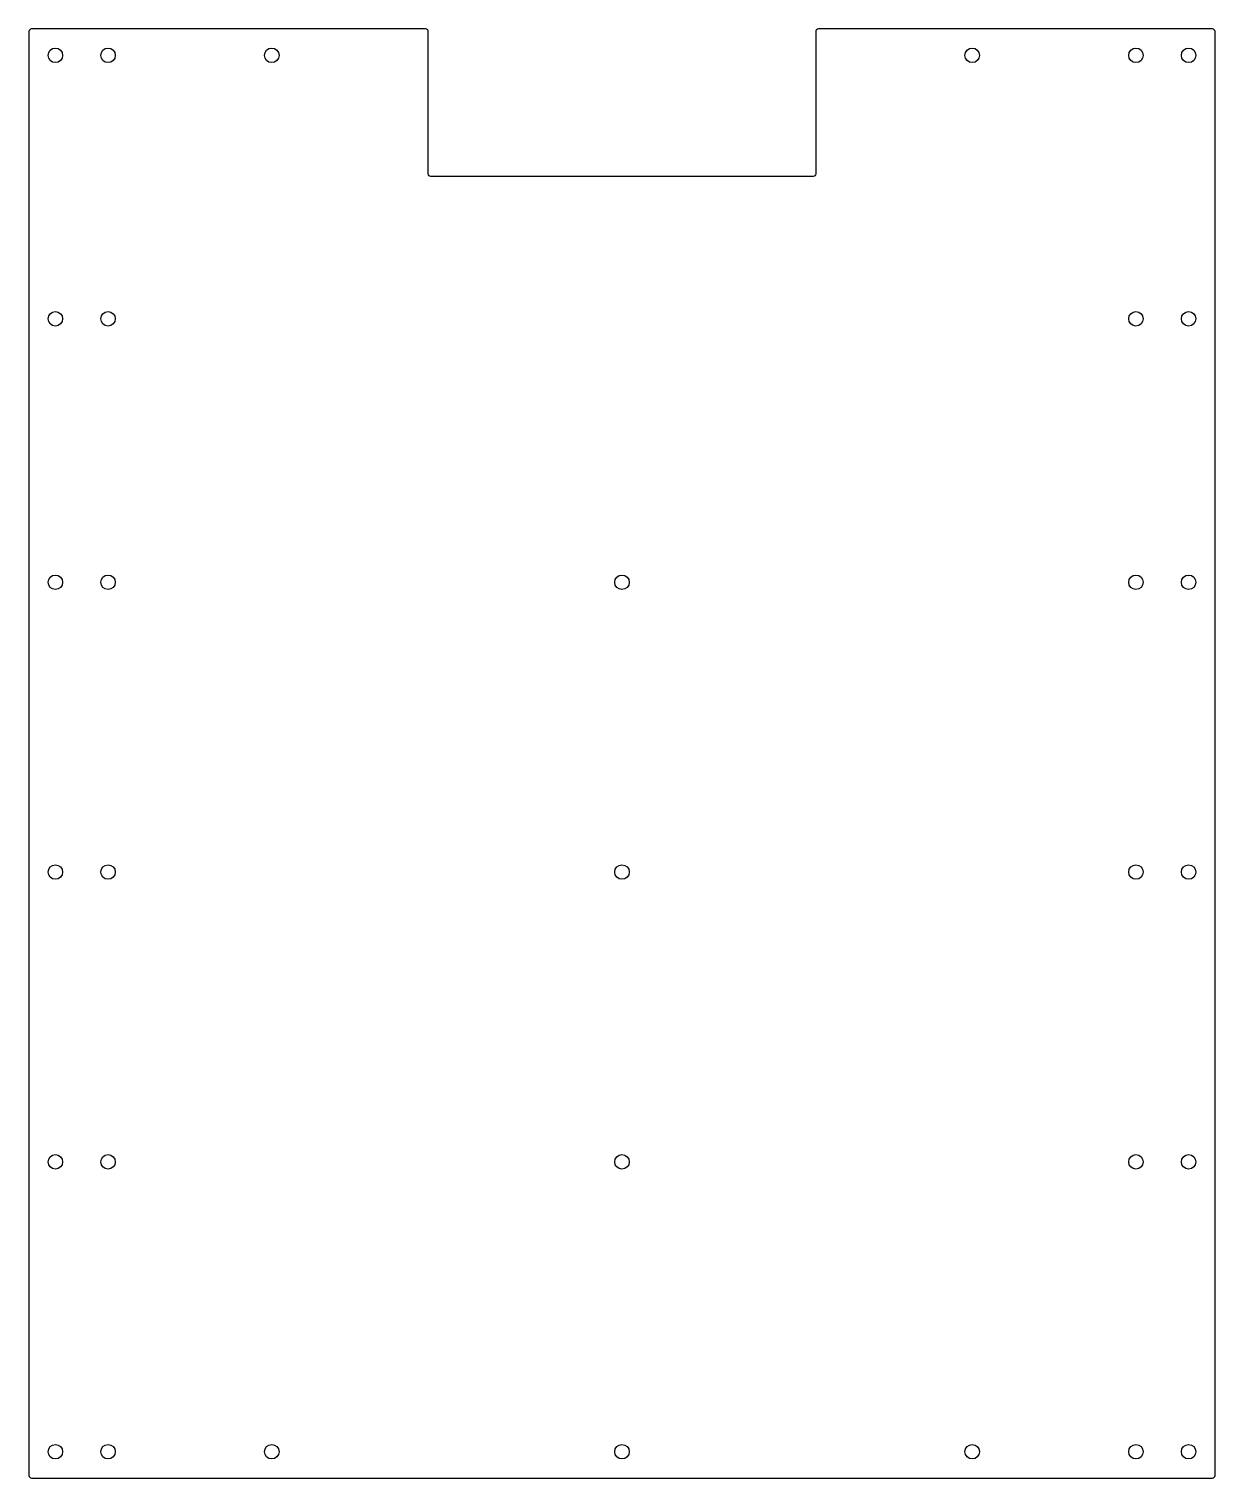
# Model space of a CAD drawing. Header units: millimetres. Extents: x -225 to 225, y 0 to 550.
import ezdxf

# ---------------------------------------------------------------- set-up
doc = ezdxf.new("R2010")
doc.units = ezdxf.units.MM
doc.layers.get('0').update_dxf_attribs({"linetype": 'CONTINUOUS'})

msp = doc.modelspace()

# ---------------------------------------------------------------- linework, layer by layer
msp.add_lwpolyline([(74.5, 550.12, 0.414214), (73.5, 549.12), (73.5, 495.12, -0.414214), (72.5, 494.12), (-72.5, 494.12, -0.414214), (-73.5, 495.12), (-73.5, 549.12, 0.414214), (-74.5, 550.12), (-224, 550.12, 0.414214), (-225, 549.12), (-225, 1.12, 0.414214), (-224, 0.12), (224, 0.12, 0.414214), (225, 1.12), (225, 549.12, 0.414214), (224, 550.12)], format="xyb", close=True)
for centre in [(-215, 540.12), (-195, 540.12), (-132.88, 540.12), (132.87, 540.12), (195, 540.12), (215, 540.12), (-215, 440.12), (-195, 440.12), (195, 440.12), (215, 440.12), (-215, 340.12), (-195, 340.12), (0, 340.12), (195, 340.12), (215, 340.12), (-215, 230.12), (-195, 230.12), (0, 230.12), (195, 230.12), (215, 230.12), (-215, 120.12), (-195, 120.12), (0, 120.12), (195, 120.12), (215, 120.12), (-215, 10.12), (-195, 10.12), (-132.88, 10.12), (0, 10.12), (132.87, 10.12), (195, 10.12), (215, 10.12)]:
    msp.add_circle(centre, 2.75)

doc.saveas('drawing.dxf')
